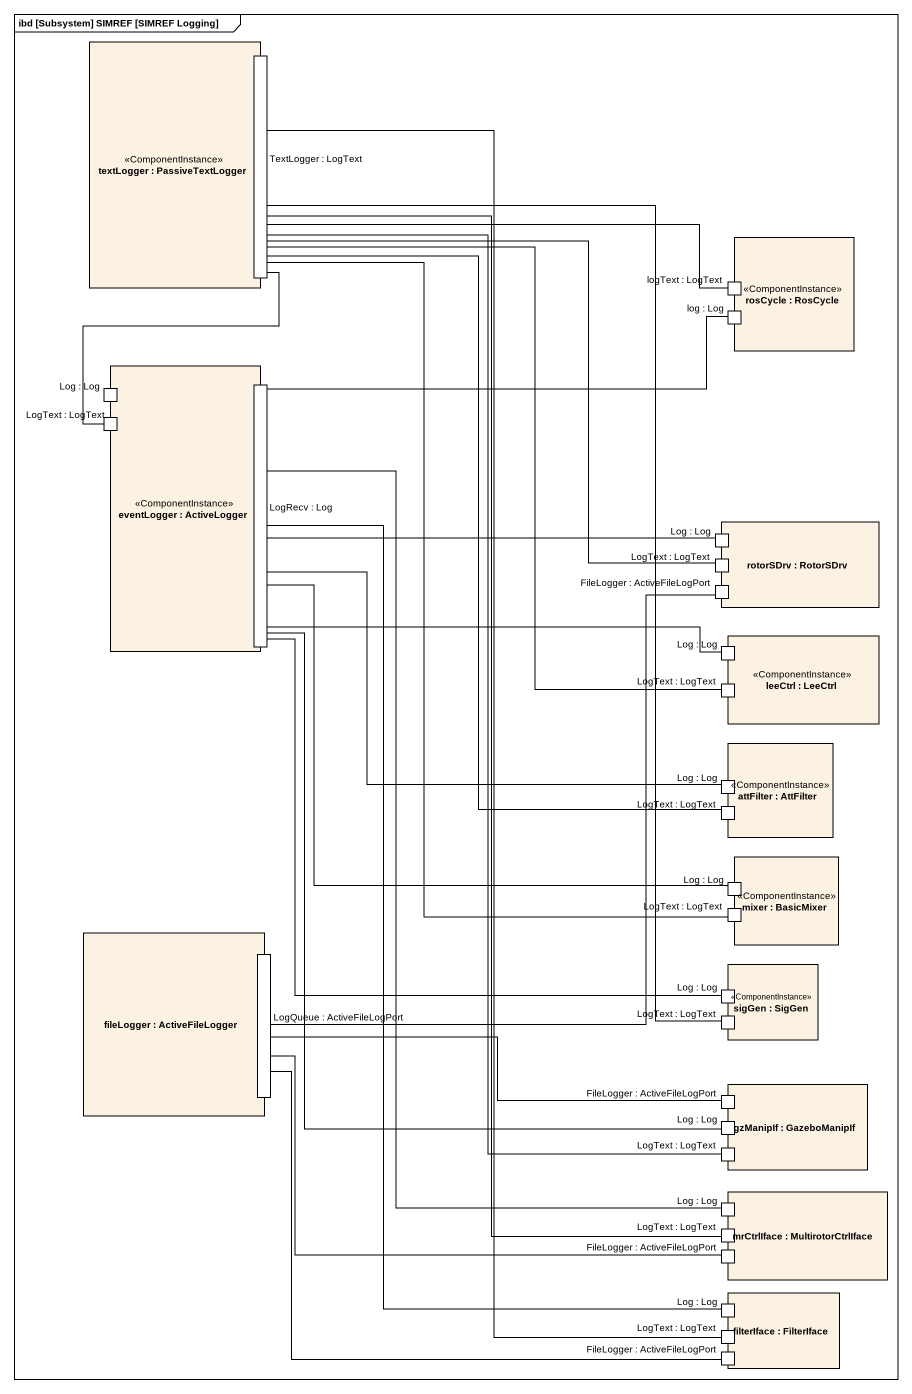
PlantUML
@startuml
mainframe ibd [Subsystem] SIMREF [SIMREF Logging]
rectangle "textLogger : PassiveTextLogger" as textLogger <<ComponentInstance>> {
  port "TextLogger : LogText" as TextLogger_LogText
}
rectangle "rosCycle : RosCycle" as rosCycle <<ComponentInstance>> {
  port "logText : LogText" as logText_LogText
  port "log : Log" as log_Log
}
rectangle "eventLogger : ActiveLogger" as eventLogger <<ComponentInstance>> {
  port "Log : Log" as Log_Log
  port "LogText : LogText" as LogText_LogText
  port "LogRecv : Log" as LogRecv_Log
}
rectangle "rotorSDrv : RotorSDrv" as rotorSDrv {
  port "Log : Log" as Log_Log_2
  port "LogText : LogText" as LogText_LogText_2
  port "FileLogger : ActiveFileLogPort" as FileLogger_ActiveFileLogPort
}
rectangle "leeCtrl : LeeCtrl" as leeCtrl <<ComponentInstance>> {
  port "Log : Log" as Log_Log_3
  port "LogText : LogText" as LogText_LogText_3
}
rectangle "attFilter : AttFilter" as attFilter <<ComponentInstance>> {
  port "Log : Log" as Log_Log_4
  port "LogText : LogText" as LogText_LogText_4
}
rectangle "mixer : BasicMixer" as mixer <<ComponentInstance>> {
  port "Log : Log" as Log_Log_5
  port "LogText : LogText" as LogText_LogText_5
}
rectangle "fileLogger : ActiveFileLogger" as fileLogger {
  port "LogQueue : ActiveFileLogPort" as LogQueue_ActiveFileLogPort
}
rectangle "sigGen : SigGen" as sigGen <<ComponentInstance>> {
  port "LogText : LogText" as LogText_LogText_6
  port "Log : Log" as Log_Log_6
}
rectangle "gzManipIf : GazeboManipIf" as gzManipIf {
  port "FileLogger : ActiveFileLogPort" as FileLogger_ActiveFileLogPort_2
  port "Log : Log" as Log_Log_7
  port "LogText : LogText" as LogText_LogText_7
}
rectangle "mrCtrlIface : MultirotorCtrlIface" as mrCtrlIface {
  port "Log : Log" as Log_Log_8
  port "LogText : LogText" as LogText_LogText_8
  port "FileLogger : ActiveFileLogPort" as FileLogger_ActiveFileLogPort_3
}
rectangle "filterIface : FilterIface" as filterIface {
  port "Log : Log" as Log_Log_9
  port "LogText : LogText" as LogText_LogText_9
  port "FileLogger : ActiveFileLogPort" as FileLogger_ActiveFileLogPort_4
}
TextLogger_LogText -- LogText_LogText_7
TextLogger_LogText -- LogText_LogText_8
TextLogger_LogText -- LogText_LogText_9
logText_LogText -left- TextLogger_LogText
log_Log -left- LogRecv_Log
LogText_LogText -up- TextLogger_LogText
LogRecv_Log -right- Log_Log_3
LogRecv_Log -- Log_Log_7
Log_Log_2 -left- LogRecv_Log
LogText_LogText_2 -up- TextLogger_LogText
FileLogger_ActiveFileLogPort -- LogQueue_ActiveFileLogPort
LogText_LogText_3 -up- TextLogger_LogText
Log_Log_4 -left- LogRecv_Log
LogText_LogText_4 -up- TextLogger_LogText
Log_Log_5 -up- LogRecv_Log
LogText_LogText_5 -up- TextLogger_LogText
LogText_LogText_6 -up- TextLogger_LogText
Log_Log_6 -up- LogRecv_Log
FileLogger_ActiveFileLogPort_2 -left- LogQueue_ActiveFileLogPort
Log_Log_8 -up- LogRecv_Log
FileLogger_ActiveFileLogPort_3 -left- LogQueue_ActiveFileLogPort
Log_Log_9 -up- LogRecv_Log
FileLogger_ActiveFileLogPort_4 -up- LogQueue_ActiveFileLogPort
@enduml
